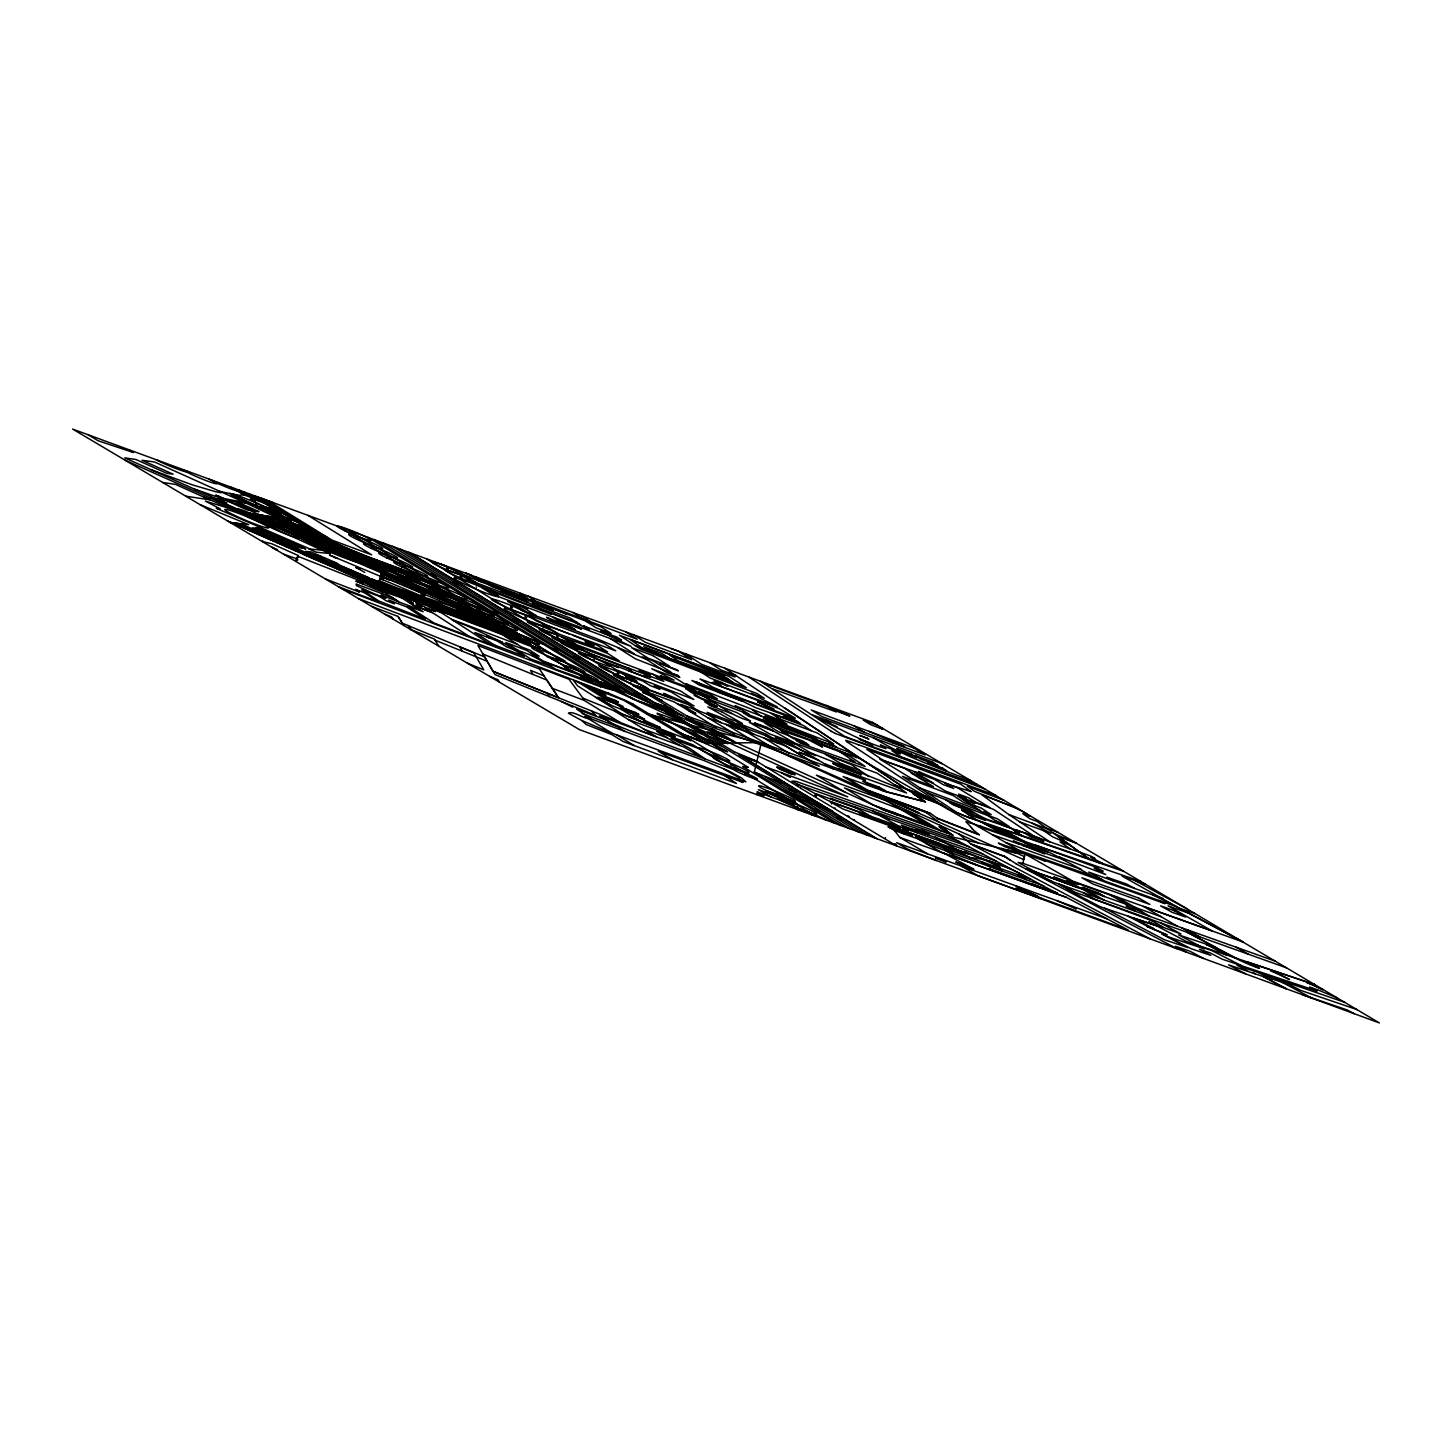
<?xml version="1.0" encoding="UTF-8"?>
<svg xmlns="http://www.w3.org/2000/svg" width="1452" height="1452" viewBox="0 0 1452 1452"><rect width="100%" height="100%" fill="white"/><g stroke="black" fill="none" stroke-linecap="round" stroke-linejoin="round"><path stroke-width="1.5" d="M756.946 794.698L757 793.228L763.97 795.805L757.018 791.848L793.482 805.17M431.897 562.069L431.897 562.015A16.934 1.361 22.7 0 1 441.118 564.519L442.08 564.882A16.934 1.361 22.7 0 1 458.959 572.269L459.631 572.614A16.934 1.361 22.7 0 1 463.134 574.956L463.134 575.065A16.934 1.361 22.7 0 1 460.756 574.792L460.175 574.629A16.934 1.361 22.7 0 1 450.991 571.398L449.993 570.999A16.934 1.361 22.7 0 1 438.359 565.917L436.78 565.137A16.934 1.361 22.7 0 1 431.952 562.196L431.952 562.196M498.018 626.211L495.531 624.669L495.713 622.799M1093.429 892.617L1078.473 887.281L1066.512 880.529L1078.019 884.631L1070.142 880.184L1023.134 863.377L1023.515 859.548M1023.515 859.511L1024.132 856.535M1024.495 856.662L1012.933 851.235L1025.058 853.939L1023.878 859.711L760.521 743.115M428.503 609.168L426.942 608.588L431.498 610.693L428.739 609.804L430.01 604.413M381.186 572.832L378.918 582.488L384.653 584.884A72.927 5.844 22.7 0 0 405.979 593.469M380.969 578.949L382.293 573.304M382.058 579.402L382.82 576.244M383.165 579.874L383.909 576.716M420.989 595.792L422.078 591.127M422.096 596.246L422.786 593.305M423.185 596.718L424.293 592.071M495.531 624.669L451.118 606.137L424.293 597.171L424.982 594.249L381.713 575.772M434.057 587.189L435.382 581.707L432.587 580.927L437.978 583.178L433.458 581.109L435.001 581.671M451.118 606.137L451.663 603.851M452.225 606.609L452.498 605.411M453.333 607.063L453.859 604.794M473.007 615.267L473.497 613.234M474.114 615.739L474.405 614.541M475.221 616.192L475.512 614.995M486.91 619.006L462.625 609.622L463.279 608.842M493.099 623.652L493.517 621.855M494.206 624.106L494.624 622.327M494.279 623.797L496.747 624.523L380.442 575.972L382.602 577.061M454.44 607.517L454.712 606.337L451.409 604.939M754.024 773.444L761.175 743.351L647.029 713.749M428.739 609.804L424.982 607.971L428.885 609.223M344.414 571.852L344.814 570.291A166.454 13.358 22.7 0 1 308.55 554.755L237.184 523.319L231.612 522.647M344.977 572.07L345.358 570.563M993.168 828.094L995.273 829.237M435.183 582.397L433.422 581.09M297.969 556.37L296.771 557.659L297.823 559.855L295.682 561.271L298.404 555.572L271.742 543.738L262.267 541.542L262.739 540.725M295.682 561.271L298.404 555.572M283.612 554.192L296.807 558.838M489.868 612.181C474.949 606.101 491.829 612.508 488.907 611.546M277.096 550.326L271.96 547.277L277.55 549.636M1011.99 835.009L1009.975 833.902M344.741 549.727L351.148 557.532L348.244 556.969M495.568 630.44L380.079 588.641L298.023 556.37M351.747 570.418L333.379 562.668L369.57 578.114L351.402 570.346M638.571 701.116L671.568 713.404L663.782 708.394L681.405 714.928M293.685 533.392L295.21 532.249L311.418 535.861L308.641 533.683L310.619 534.3M336.519 558.004L329.568 555.1L389.317 580.02M541.179 643.381L535.552 641.004M379.045 570.219L380.388 569.474L424.256 588.278L461.573 601.618M333.742 567.351L335.594 566.407M484.169 609.804L488.87 611.528M222.319 498.054L216.929 495.64M331.256 562.487L333.597 561.724L337.989 563.594L336.356 564.647L314.231 555.1M1070.142 880.184L1211.912 930.877L1168.08 905.83L1189.061 913.344L1242.004 941.459M796.912 804.19L797.039 804.154A16.934 1.361 22.7 0 0 792.211 800.923L791.449 800.542A16.934 1.361 22.7 0 0 787.057 798.491L785.096 797.62A16.934 1.361 22.7 0 0 767.745 791.14L767.273 791.031A16.934 1.361 22.7 0 0 767.219 792.229L767.672 792.502A16.934 1.361 22.7 0 0 778.871 797.91L779.887 798.346A16.934 1.361 22.7 0 0 786.93 801.177L787.873 801.54A16.934 1.361 22.7 0 0 795.696 804.063L796.095 804.136A16.934 1.361 22.7 0 0 796.894 804.19M886.246 798.745L918.844 812.757L917.827 812.757M887.154 798.763L918.39 812.612M323.905 563.14L326.446 562.523M671.568 713.404L734.476 751.991M326.682 549.292L328.17 549.038M330.33 550.852L331.8 550.598M366.684 566.498L368.173 566.244M370.333 568.077L371.803 567.805M406.705 583.722L412.858 586.082M410.335 585.283L411.824 585.029M446.708 600.928L448.178 600.674M450.338 602.489L451.826 602.235M486.71 618.135L488.199 617.88L338.733 526.64M722.424 734.785L724.094 735.765M313.705 558.766L317.371 558.603M782.374 769.378L789.652 772.5L786.73 771.048L787.982 771.702M278.548 524.136L287.351 524.136L268.947 516.476L285.227 523.827M279.437 524.626L286.244 524.335M280.327 525.098L287.315 524.807M320.638 557.895L324.522 557.786L333.615 561.724M726.163 743.097L705.4 743.46L720.482 750.212M726.69 743.097L758.924 742.553M606.047 688.448L607.735 688.411L601.4 684.564L621.765 692.078M244.807 502.592L218.907 497.528L194.55 489.142M658.409 713.676L657.012 713.386L660.66 714.402M709.629 732.516L727.833 743.733L711.48 737.798M303.649 554.374L308.387 554.664M285.826 546.533L290.563 546.823M294.738 550.453L299.475 550.744M268.003 538.674L272.758 538.982M276.915 542.612L281.67 542.903M250.18 530.833L254.971 531.142M259.091 534.753L263.865 535.062M241.268 526.913L246.078 527.221M1031.283 883.796L1057.51 893.234C1029.214 879.603 1002.043 859.874 969.936 857.569L955.906 849.347M412.441 598.896L360.241 578.658L227.256 520.778M321.927 550.217L330.457 553.611L316.227 552.196L308.768 548.892L321.927 550.217L234.661 510.015L205.331 501.085L220.105 508.835L216.275 508.309L309.966 549.001M247.003 514.317L249.671 514.589M250.524 515.877L253.192 516.15M285.772 531.523L288.44 531.795M289.311 533.084L291.961 533.356M301.689 547.731L303.504 547.912M230.124 522.484L248.691 524.662L200.013 504.624M258.492 528.71L260.38 528.927M261.142 531.722L266.696 532.376M270.054 535.643L275.59 536.296M278.947 539.563L284.483 540.217M287.841 543.484L293.395 544.137M320.112 555.898L314.558 555.245L305.646 551.324L311.2 551.978L324.522 557.786M318.46 543.03L329.15 544.318M319.331 543.465L330.294 544.809M320.202 543.919L331.437 545.28M223.554 501.666L215.967 500.087L488.598 618.425M747.798 767.146L742.698 766.456L835.009 823.32M743.097 766.62L748.197 767.309L720.192 750.121M240.578 506.095L250.815 510.287L246.604 509.67L225.169 500.069L236.894 501.757L259.073 511.685L254.39 511.013L240.487 504.334L234.788 503.517M787.91 771.774L786.821 771.429M209.941 497.873L245.969 503.082L321.128 538.438A72.164 5.79 22.7 0 0 380.134 563.322L428.159 581.236M218.726 501.775L227.02 502.973L218.199 499.071M162.642 482.463L175.474 484.387L209.887 499.833L185.765 496.185M244.553 512.32L277.005 517.747M257.421 514.716L270.816 516.894M258.583 515.206L271.651 517.329M259.745 515.696L272.504 517.747M293.431 526.223C286.334 522.865 278.748 524.39 271.451 522.012L273.811 524.589M240.197 490.522L245.57 494.533L238.418 495.35L219.778 491.393L221.067 492.754L215.658 491.72L192.281 484.841L151.861 470.031M613.416 689.119L610.294 687.976M674.926 712.66L671.804 711.498M692.604 737.834L689.482 736.672M296.389 532.757L312.507 536.332M297.569 533.247L313.614 536.823M298.749 533.755L314.721 537.313M253.755 504.588L256.242 505.151L254.3 499.216L244.118 491.956M446.526 593.995L448.85 594.975M486.311 617.572L498.998 623.743L480.612 616.029L488.562 618.407L487.654 617.971M510.124 631.438L512.411 632.382L370.768 578.676L389.172 586.39L379.099 581.308L381.077 581.925M512.411 632.491L520.56 636.974L502.156 629.26L511.54 632.183L510.124 631.529M601.128 682.367L604.268 683.547M660.46 718.649L663.6 719.811M717.778 739.903L720.918 741.064M870.982 816.333L827.767 800.415L791.939 781.103L795.859 781.321L948.973 836.098L1001.481 848.476M1001.971 848.676L1013.859 851.689M1003.55 849.42L1014.785 852.124M1004.494 849.856L1016.6 852.959M1006.309 850.709L1017.398 853.377M929.915 800.197L926.703 798.981M1023.134 863.377L1018.07 862.452L1036.075 872.198M941.64 804.517L913.054 793.645L925.178 801.758L886.373 791.757A18.186 1.452 22.7 0 1 881.418 790.124M919.86 794.262L923.109 795.496M329.078 542.866L327.48 542.449L328.007 543.847L345.63 551.887L412.677 579.675L445.219 591.654M970.481 822.975L965.889 821.705L971.715 827.84M279.873 516.894L284.302 517.384L268.311 505.641L248.492 493.571M792.774 774.206L794.371 774.442L789.924 771.865M811.196 814.499L812.811 815.171M446.744 568.149L448.287 568.894M460.338 576.317L461.881 577.061M510.596 607.136L512.175 607.807M556.624 636.466L558.167 637.21M566.607 643.254L567.514 643.49M575.573 648.5L577.152 649.171M577.079 649.244L575.609 648.627M617.173 673.202L618.715 673.964M640.368 688.593L641.947 689.264M651.621 696.107L653.164 696.851M814.808 795.242L816.423 795.823M776.239 793.191L777.056 793.482M847.623 815.697L849.166 816.441M894.759 844.066L896.301 844.81M461.845 577.043L460.338 576.408M482.972 609.314L486.674 610.457M779.742 767.781L777.473 767.309L778.998 768.489M792.992 774.388L790.814 773.571M849.874 741.663L845.663 740.302L847.369 742.008M600.402 686.669L608.116 688.575L594.449 680.062M356.557 567.696L364.706 572.433M780.141 767.908L776.711 767.037L779.706 768.852M791.667 773.862L795.115 774.751L792.483 773.117M538.42 646.049L526.223 639.007L527.62 639.461M970.19 822.83L980.808 826.333M333.561 557.132L337.717 558.494M300.745 536.351L302.742 537.204L283.321 529.254L306.39 539.654M779.633 767.654L780.559 768.054M1199.897 946.504L1211.422 950.37L1241.442 965.653M1168.951 937.048L1204.47 948.9L1197.483 945.234M1337.038 997.814L1318.325 990.064L1309.523 987.106L1317.127 991.117L1221.985 959.1L1210.46 953.02L1199.37 949.299L1210.859 955.362L1191.13 948.719L1161.854 933.926L1187.809 947.611L1164.286 939.68L1104.464 908.19M976.543 819.944L961.605 810.089L971.824 813.973L964.854 809.327L950.08 802.702L959.482 806.277L956.959 804.59C971.569 809.163 982.804 820.307 998.468 822.594M1236.106 958.193L1187.809 932.583L1216.576 947.829L1206.576 944.562C1224.653 951.514 1240.988 962.494 1259.519 968.393L1247.232 961.932L1314.786 984.601L1186.284 941.459L1156.427 925.741L1100.072 906.701L1067.383 889.568L1286.563 967.867M1156.427 925.741L1133.613 918.045L1153.886 928.717L1148.605 926.939L1128.295 916.248M1268.213 977.632L1291.191 985.4M1258.666 972.568L1271.516 979.392L1228.555 964.836L1245.507 973.838M1286.454 988.848L1263.549 976.688L1271.516 979.392M1356.84 1009.539L1300.447 990.3L1281.644 980.336M1302.88 994.874L1347.147 1009.939L1354.135 1013.659M1121.38 869.929L964.364 815.734L956.378 812.194L902.509 776.33L953.474 795.678L963.656 802.466L973.149 806.078M1145.083 883.978L1122.069 876.082L1179.224 908.135L1195.032 913.598M382.675 588.568L383.183 588.895M984.619 823.32L1000.482 829.001M986.816 824.5L1001.571 829.6M987.923 825.099L1003.786 830.798M1098.91 862.797L1123.921 871.436M990.119 826.297L1004.875 831.379M991.226 826.896L1007.089 832.577M993.422 828.094L1008.178 833.176M994.529 828.675L1010.392 834.374M996.725 829.872L1011.481 834.973M997.833 830.471L1013.696 836.152M1000.029 831.669L1014.785 836.751M1001.136 832.25L1016.999 837.949M1003.332 833.448L1018.088 838.548M1004.439 834.047L1020.302 839.728M980.572 826.206L1006.69 835.263L983.476 822.703M1021.228 840.236L1141.163 881.636M791.721 773.97L789.87 773.244M380.442 575.972L382.856 576.807M1010.828 828.148L983.095 818.565L978.993 815.988M1035.603 845.227L1095.026 866.844L1103.139 871.254L1094.082 868.078L1105.716 874.54L1059.47 857.079L1065.314 860.328L992.188 834.61L847.387 751.537L743.351 712.787L748.815 716.308L857.025 757.726M968.774 817.603L983.694 822.812M1099.128 862.924L998.413 827.894L1021.446 840.345M977.668 826.079L1040.921 848.24L1065.314 860.328M1047.636 852.288L1031.918 846.77L1023.515 842.142M1160.13 922.71L1181.039 933.999L1148.659 921.911L1155.012 925.269M1002.588 825.262L1034.459 836.443L993.604 809.399L958.102 796.277L1002.751 825.353M1187.246 929.77L1199.606 936.812M824.464 763.734L858.35 776.366L865.519 780.414L686.578 715.818M780.577 767.981L781.938 768.544M797.257 784.37L959.227 841.579L1030.829 879.404L894.505 830.526L887.971 826.787L898.207 830.435L890.112 825.843L905.104 834.319M969.228 846.843L830.344 798.328L832.994 799.816M801.94 750.575L815.715 755.603L791.957 742.135L824.554 753.697L843.594 765.204M1005.728 842.541L1081.413 869.476L1062.065 859.185M1163.288 898.643L1088.728 872.089L1105.19 881.219L1176.574 906.72L1243.039 942.003L1143.486 906.411L1177.427 926.267M1101.56 879.204L998.359 843.086L1004.711 846.679L1045.386 861.181L1039.069 857.606M1073.01 881.8L1118.385 897.953L1135.373 907.536L1026.546 868.822L1047.491 879.912L1275.292 961.188M1104.337 896.483L1097.204 892.454L1082.593 887.281L1093.41 892.599M982.768 853.994L910.331 828.711L918.354 833.267M1042.609 859.602L1164.94 903.67L1158.95 900.422M816.006 793.736L857.479 808.564L868.804 815.098M1097.458 897.735L1082.92 889.477L1031.755 870.674L1052.264 881.618M1150.256 916.575L1133.286 906.774L1161.001 916.648M910.731 830.544L901.202 825.117L928.318 834.809M996.272 861.145L829.927 801.667L842.922 808.982L939.988 843.648M1011.463 869.185L908.988 832.577L902.364 828.82L908.535 831.016L902.364 827.567M968.629 853.885L957.431 849.892L935.269 837.06M1162.725 926.83L1151.835 920.677L1090.47 897.826M219.887 500.032L222.465 500.958M962.857 853.377L915.559 836.406L923.018 840.744M918.317 839.074L926.975 844.048L1043.625 885.902M894.505 830.526L899.732 837.35L1066.204 897.282L1128.204 930.042L1040.394 897.88M849.638 741.555L858.477 744.785M781.085 768.144L782.955 768.925M790.741 773.626L789.362 773.063M1057.51 893.234L988.993 868.568L993.277 871.018M1066.204 897.282L941.386 852.342L926.975 844.048M1106.769 918.717L896.664 842.686L908.789 849.729L936.431 860.51M709.828 662.711L720.972 669.989L736.11 675.616M785.659 741.083L775.241 737.289L792.411 745.021M814.064 757.672L799.036 752.209L818.964 760.521M846.371 777.709L867.879 790.396L930.532 813.41M300.019 536.242L303.196 537.385M760.467 681.278L844.701 736.382L981.334 786.893M355.631 567.569L360.15 569.22M1020.03 822.032L1051.048 833.357L1032.354 823.248M840.962 763.607L860.147 770.613M812.031 753.425L900.313 788.563L906.52 793.01L839.329 768.997M588.532 682.331L600.638 686.796M703.167 725.746L715.001 730.12L733.786 741.264L710.681 732.752M864.648 789.216L929.462 813.029M978.702 834.337L937.193 818.111M632.582 703.893L651.639 715.509L672.875 723.259L704.892 742.262M651.295 715.382L701.625 733.877M715.909 742.625L697.777 735.946L673.329 723.55M944.145 828.475L939.045 826.569L946.613 832.395L951.532 834.156M676.396 731.735L680.571 733.26M708.05 743.406L683.656 734.494L651.639 715.509M876.681 806.604L934.253 827.93L905.358 810.797M883.052 809.508L896.501 814.427M765.531 766.856L847.714 796.876L587.552 678.284M881.201 809.109L953.165 835.408L951.296 834.101M1010.084 860.237L1004.73 856.408L970.517 843.866L1005.238 856.916M788.872 789.289L797.021 792.266M804.952 795.17L832.504 811.123L795.623 797.656L783.572 790.505L820.453 803.972M672.421 759.741L658.337 751.21L743.097 782.465L736.563 778.472L745.874 781.866L741.428 777.891L728.831 770.976L703.93 760.539L584.993 716.653L588.151 718.595C582.361 717.742 572.251 710.482 568.385 713.241L581.98 720.609L611.837 733.115L740.411 779.887L738.596 777.401L723.622 769.015M927.483 853.83L899.732 837.35M663.237 670.261L678.792 675.979L635.196 658.718L617.663 647.574M689.174 711.008L695.871 713.476L680.843 704.347L773.154 738.378L765.876 734.022L737.017 722.751L747.108 728.813M874.794 793.718L926.757 812.775M595.556 697.196L610.911 705.255L639.733 716.435L644.597 719.339L633.471 715.255L660.315 727.561L643.309 721.354L647.156 723.731M985.001 789.053L835.19 733.405M858.313 744.676L995.763 795.442M1046.366 828.13L1058.327 832.54M647.175 691.951L674.273 701.951L715.909 727.27M677.521 703.93L684.219 706.398M744.93 730.973L785.732 746.038L819.382 766.293L694.728 720.755L636.938 685.761L688.121 704.547L698.503 710.863M707.868 717.832L739.594 729.34L725.782 720.936M591.073 718.903L576.644 709.12L606.355 720.065L625.195 731.481M832.631 709.629L849.892 716.054L828.802 707.269L836.37 711.952L772.518 688.847M882.272 728.142L879.077 726.962L882.598 729.122L870.837 724.766L863.16 720.029L877.661 725.401M430.79 573.867L436.272 576.48L433.277 575.373M455.728 583.159L452.842 582.089L458.07 584.593M516.186 620.204L513.282 619.133L518.527 621.637M492.446 611.365L497.891 613.96L494.878 612.835M919.134 777.909L933.346 783.154L925.505 778.381L911.312 773.136L933.454 786.657L911.42 778.508L879.731 759.124L904.36 768.235L913.871 774.061M1024.295 812.358L1012.716 806.586L981.806 794.77L1008.704 814.499L1047.237 828.747M576.625 657.266L573.74 656.195L578.985 658.7M552.903 648.409L558.348 651.022L555.336 649.897M801.123 750.103L772.754 738.124L809.762 760.612M420.372 609.949L399.209 602.108L374.652 586.082L395.906 594.086M746.473 731.881L725.8 724.239L751.247 739.83M613.47 685.507L618.915 688.121L615.884 686.996M637.119 694.328L634.234 693.257L639.479 695.78M592.126 678.81L611.818 686.088M654.616 702.695L671.677 709.03M866.663 834.936L646.467 700.064L623.144 691.442L374.562 539.781M655.85 703.53L673.565 710.101L665.506 705.218M603.342 685.653L623.053 692.949M665.742 709.52L682.694 715.8M661.495 709.284L669.989 712.424M662.911 710.155L639.461 701.461M664.653 711.208L673.111 714.348L408.72 552.304M666.214 712.188L674.69 715.31M667.793 713.15L676.251 716.29M669.372 714.112L677.812 717.252M670.951 715.092L679.373 718.214M672.53 716.054L682.513 720.138L674.109 717.016M675.688 717.996L684.073 721.1M677.249 718.958L685.634 722.061M678.828 719.92L688.756 723.985L680.407 720.9M681.986 721.862L690.317 724.947M683.838 722.987L692.568 726.254M685.417 723.967L693.711 727.035M650.06 714.547L671.26 722.388M710.337 736.854L725.909 742.625M711.625 737.888L693.185 726.599M718.794 744.35L715.909 743.279L721.154 745.783M757.218 761.501L738.433 754.423L874.648 837.858M680.244 733.151L705.672 743.533M757.381 761.592L740.629 755.512L784.461 782.301M682.15 734.24L702.949 741.936M742.553 756.601L758.452 762.481M720.827 749.341L727.506 751.827L712.406 743.333L720.827 749.341L701.098 737.18M699.174 748.688L698.721 748.306A16.934 1.361 22.7 0 1 709.665 751.21L710.663 751.61A16.934 1.361 22.7 0 1 728.178 759.668A16.934 1.361 22.7 0 1 724.003 759.723L722.334 759.142A16.934 1.361 22.7 0 1 702.024 750.375L701.407 750.049A16.934 1.361 22.7 0 1 699.174 748.688L670.987 738.251L689.518 748.27L705.654 759.196L732.933 769.288L692.84 744.767L656.721 731.391L679.79 745.511M644.198 729.321L667.303 737.87M779.27 781.412L776.366 780.341L781.612 782.846L779.052 781.321M759.668 774.678L754.223 772.065L778.78 781.793M839.855 818.511L836.969 817.44L842.214 819.944M763.189 682.894L830.145 707.759L826.424 705.454M812.684 714.947L942.275 763.716M376.721 560.055L419.519 575.954M419.918 576.208L377.103 560.29A52.218 4.193 22.7 0 1 330.13 540.67L229.815 493.408M431.208 583.087L385.76 566.117A79.551 6.371 22.7 0 1 317.679 537.567L274.065 517.112M661.332 714.602L683.965 723.078M582.216 713.531L616.81 726.399M465.602 572.977L471.12 575.046M443.423 565.028L444.548 565.463M535.643 605.883L525.715 601.382M837.114 726.78L818.928 718.522C840.853 729.394 862.125 741.555 885.938 748.597L880.42 744.985L895.63 750.684L900.44 753.824L891.873 750.63L901.238 756.891L977.142 784.479M220.758 497.02L215.658 495.114L349.152 554.918L491.085 612.599L488.779 611.473M646.176 659.281L595.774 638.335L522.629 610.893L507.674 601.4L527.693 608.914L522.684 605.738M742.952 701.389L698.793 684.818L691.932 680.462L791.776 717.923L800.506 723.477L755.512 707.614L742.952 701.389L718.123 692.078L712.061 688.012M739.83 708.812L735.075 705.781L771.193 719.974L764.914 715.999L786.984 724.276L781.267 720.628L686.034 683.801L691.932 687.558L710.21 694.383L717.324 698.884L698.303 691.769L704.02 695.399M768.834 718.468L833.648 743.932L817.494 733.097L776.947 717.887L781.267 720.628M656.195 676.396L696.906 691.642L673.71 676.995L651.676 668.755L674.109 680.153L660.406 675.761L664.726 678.411M720.246 706.398L737.017 712.678L750.539 721.045C726.399 715.328 709.647 694.673 685.671 688.611L699.084 697.25M812.158 740.139L850.4 755.203M708.993 704.565L716.272 707.287L712.006 704.583M731.844 713.712L711.208 705.981L704.746 701.861L717.361 706.598L694.183 695.399L715.636 703.476M628.389 719.557L675.162 736.763L673.891 735.057L582.887 698.14L568.984 679.246L538.619 667.63L558.548 697.777L656.486 736.908L614.486 710.954M670.951 648.463L678.592 651.331L691.697 659.734L645.45 642.347L633.635 634.778M468.923 580.02L528.056 602.253L520.034 597.171L478.017 580.546M577.315 622.618L539.509 608.406L532.811 604.05L570.291 618.116L580.709 624.796L474.877 583.795L457.779 572.977L483.425 582.561L466.31 573.431M727.706 678.737L678.411 660.987L669.844 655.215L723.822 676.142M724.475 683.983L753.751 695.018L777.165 706.743L699.973 678.973L712.732 687.159L728.995 693.911L795.315 718.195L779.198 708.667L718.867 685.562M263.538 516.059L261.941 515.151L264.7 516.186M798.146 721.971L783.481 716.471L785.859 717.978M448.105 594.812L348.988 554.41L261.941 515.151M692.495 688.865L576.825 646.213L584.521 651.149L595.138 655.524L663.818 681.369L651.912 673.601M689.319 690.971L705.436 697.033M814.862 741.881L832.613 748.542M920.169 788.073L980.263 810.706M926.975 792.611L987.433 815.389M441.081 612.544L430.972 608.751L435.418 611.601L430.246 609.658L415.726 602.562L421.915 606.555L416.161 604.395L424.038 609.477L432.369 612.617L469.214 636.412M432.369 612.617L415.853 606.392L407.758 601.164L413.384 603.288L405.09 597.934L392.966 592.18L423.149 611.764L407.522 605.865L433.948 622.999L498.145 647.41L474.858 632.491L505.278 643.962L524.426 656.322L494.533 645.069M453.605 620.639C470.521 626.502 486.093 635.032 502.356 642.22L486.674 636.321L489.015 637.827M538.438 658.028L516.404 649.752L530.67 659.008L551.107 666.25L532.104 655.651M514.444 649.879L506.585 646.92L497.419 641.004M782.138 768.544L783.481 769.124M789.67 773.244L788.327 772.664M528.219 602.362L500.886 591.508L502.955 592.815M635.377 645.741L746.346 687.758L729.213 676.487L619.441 635.232L640.132 648.881L757.109 693.602L764.297 698.267L751.101 693.294L753.751 695.018M526.223 639.007L527.947 639.66M974.183 812.848L953.637 805.061L945.27 799.507M502.428 634.651L437.143 610.003L490.594 644.543M504.897 636.23L536.714 648.735L548.112 657.284L555.699 660.17L571.144 671.586L542.939 660.95L526.713 650.405L505.84 642.528L518.183 650.405M383.637 592.634L355.849 581.127L363.218 583.976L357.936 580.528M530.76 653.037L539.182 656.213L529.835 650.151L521.45 646.975L499.415 632.673L530.053 644.307L543.139 653.001M358.499 598.605L607.989 693.003M941.277 828.166L945.415 829.727M942.711 829.273L946.849 830.834M552.377 688.357L584.067 700.318L619.75 722.225M852.124 761.483L849.783 759.922L854.992 761.901L839.782 751.773L816.078 742.771L822.485 747.036L808.455 739.867L781.249 730.556L793.028 738.415L806.513 743.515M789.489 736.037L802.974 741.155L808.927 745.13L796.041 740.23L800.687 743.333L865.156 766.42L850.092 756.401L839.782 751.773M508.091 630.023L397.939 588.205A56.973 4.574 22.7 0 1 381.731 581.689L379.353 580.655M412.259 595.12L514.444 633.907M414.619 596.699L517.656 635.867M522.466 638.807L409.5 595.901A84.906 6.806 22.7 0 1 384.308 585.791L345.05 569.347A154.493 12.396 22.7 0 1 311.4 554.918L240.506 523.7M422.478 601.963L527.294 641.748M536.278 645.16L538.02 645.813M905.612 788.599L933.454 799.181M894.668 784.824L935.106 800.179L847.006 741.881M961.605 810.089L981.897 817.785L985.291 820.307L968.157 814.409M942.602 805.261L915.686 795.024L907.99 789.87M451.59 619.332L517.293 644.289M338.334 586.644L378.682 601.981L364.724 592.87L355.504 589.349L359.461 592.071L325.266 578.894M342.091 588.859L588.695 682.422M539.527 668.991L477.962 645.541L494.932 674.527L595.937 715.509L591.527 710.954M970.589 780.504C937.339 767.545 903.307 756.165 872.942 737.398M412.441 595.247L403.638 591.835A64.959 5.209 22.7 0 1 384.889 584.285M414.691 597.008L409.319 593.977L427.723 601.673L405.798 593.342A72.328 5.808 22.7 0 1 384.671 584.847M422.677 602.09L413.04 598.369A96.867 7.768 22.7 0 1 383.963 586.681L344.814 570.291M415.363 599.93L424.855 603.542M371.567 606.355L398.048 616.447L403.819 625.485M594.285 659.644L593.922 659.317M729.684 743.043L728.904 742.752A18.459 1.488 22.7 0 1 721.172 739.576L720.083 739.104A18.459 1.488 22.7 0 1 708.957 733.677L708.467 733.387A18.459 1.488 22.7 0 1 724.657 737.834L726.871 738.778A18.459 1.488 22.7 0 1 735.728 742.88L735.855 742.934M789.108 773.027L787.801 772.446M713.876 754.278L714.947 754.768L714.039 754.532M835.209 808.183L834.9 807.875M885.593 837.931L885.303 837.641M1004.33 800.506L967.322 786.222L974.437 791.34L1018.796 809.091M968.956 817.694L949.245 809.617M995.6 820.707L1009.485 826.732L997.615 818.946L990.064 816.115L983.784 811.813L991.226 814.681L981.298 808.111L969.5 803.7L962.476 799.126L974.764 803.718L970.245 800.76M630.876 681.914L631.057 681.986M783.263 768.961L784.57 769.542M797.62 785.423L797.983 785.75M831.56 803.9L831.361 803.827M854.103 819.89L854.466 820.053M781.285 797.366L781.648 797.692M937.792 818.692L979.501 835.009L972.314 829.074M476.129 587.044L476.492 587.207M543.012 628.317L542.703 628.19M439.067 597.189L431.335 594.794L449.739 602.489L413.275 586.082M438.921 597.244C465.185 606.646 419.065 586.245 430.7 593.578M783.862 769.197L785.115 769.76M787.964 772.591L784.37 771.103M567.387 643.617L566.679 643.29M384.544 614.051L391.441 616.828L393.093 619.115M487.182 661.295L435.055 640.169M731.263 765.222L731.082 765.15M493.081 671.332L558.548 697.777L546.932 680.153L482.917 654.017L493.081 671.332L558.548 697.777M544.083 675.87L530.543 670.352L532.938 674.436M402.367 623.198L408.139 625.54L411.37 629.95M395.815 578.531L386.885 575.718L405.29 583.359L386.722 574.048L405.126 581.744L396.196 578.876M403.202 595.374A152.333 12.215 22.7 0 1 367.084 581.217L341.547 570.709A186.999 14.992 22.7 0 1 303.686 554.446L231.467 522.647M637.664 700.79L634.234 699.319M785.042 769.669L786.24 770.159M408.284 625.721L484.605 656.903M467.363 663.165L483.788 669.862L473.878 652.819L459.975 647.084L462.353 651.24M489.651 676.378L498.036 679.79L499.415 682.168M607.916 692.931L624.396 699.955M447.633 594.612L446.563 594.122M786.24 771.193L782.374 769.487M1286.381 988.812L1263.549 976.688M744.949 773.862L745.802 774.261L744.894 774.007M797.384 806.114L797.311 806.277M256.242 514.226L321.945 544.809L380.388 569.474L364.053 559.238L365.232 558.512L363.69 557.622M479.577 617.663L542.413 643.871M379.063 581.853L384.871 584.339A65.558 5.263 22.7 0 0 403.819 591.962M379.861 578.477L424.293 597.171M487.327 618.062L486.42 617.644M495.658 623.888L496.784 624.433M495.477 624.051L494.46 623.561M341.565 570.654L303.813 554.464M786.222 770.232L787.438 770.685M203.752 497.074L269.255 525.37M301.108 536.75L484.296 615.503M299.584 536.732L488.199 617.88M298.604 537.294L493.154 620.912M496.584 623.126L382.148 573.885L497.546 623.58M930.478 813.429L938.155 818.837M787.329 770.685L788.617 771.193M784.497 771.085L783.191 770.595M913.018 814.1L844.411 787.91L873.469 805.152L926.049 824.373L886.01 800.615L816.314 775.15L845.409 792.411M665.343 706.942L662.203 705.781L670.098 710.736M257.803 528.455L302.07 547.948M787.873 770.921L789.743 771.702M247.13 512.737L301.236 536.75M212.954 498.308L299.693 536.732M125.362 460.357L298.876 537.331M245.969 503.082L154.529 461.99L142.006 460.266L173.097 474.187L166.599 473.243L135.907 459.504L124.763 457.888L215.985 498.744M476.093 613.107L482.59 616.664L464.186 608.951L487.618 617.282L469.214 609.568L475.712 613.125M886.228 810.942L627.663 693.112M788.926 771.393L790.287 771.938M782.882 770.377L781.539 769.832M790.433 777.383L790.269 777.31A18.459 1.488 22.7 0 1 781.394 772.718L781.158 772.555M634.379 699.356L632.909 698.702M760.086 742.97L978.811 843.086M782.374 770.159L779.579 768.888M1010.193 850.6L1014.531 852.633M1008.559 850.219L1012.897 852.251M1001.336 848.367L1006.454 850.818M379.19 581.345L381.785 582.561M230.196 493.48L336.32 543.429A51.219 4.102 22.7 0 0 376.667 560.036M624.233 699.918L632.872 703.984M790.414 772.083L792.229 772.881M781.394 769.705L778.762 768.471M512.157 607.789L510.56 607.226M641.911 689.246L640.332 688.684M632.727 698.575L631.747 698.14M618.752 673.873L617.209 673.329M894.795 844.175L896.338 844.719M632.346 698.394L630.295 697.341M693.566 726.78L695.617 727.833M534.263 640.477L536.369 641.53M382.148 564.828L403.819 579.094L419.791 587.751M816.387 795.805L814.917 795.315M831.234 731.372L835.408 733.478M269.981 516.458L328.007 543.847L317.589 542.576L318.151 544.028M449.231 600.42L403.874 572.923M792.12 772.918L793.046 773.317M431.062 593.832L433.513 595.483L415.109 587.77L425.89 590.728L421.062 587.933L408.066 583.595M1226.069 954.817L1205.124 943.782L1178.607 934.888L1199.606 945.942M1025.675 868.949L1177.027 948.719M1344.879 1002.388L1237.05 965.253L1247.885 971.007M1016.255 863.958L1025.965 869.04M972.332 844.901L1149.948 938.809M631.674 698.049L630.531 697.486M1282.189 982.351L1310.993 997.633M1253.312 972.84L1255.327 973.911M1102.976 863.631L1090.797 857.152L1094.971 858.513L1091.069 856.208L1079.526 852.034L1057.927 836.461L1076.077 843.067L1053.426 833.212M1203.635 958.483L1189.95 951.205L1175.412 946.268L1186.701 952.276M948.973 836.098L959.227 841.579M1001.59 829.019L1024.168 841.252M980.699 821.778L1003.513 834.12M474.677 611.292L425.49 580.963M1134.629 880.366L1186.611 908.607M1134.811 888.497L1126.788 884.123L1106.769 877.189L1113.067 880.747M1037.781 846.534L1040.921 848.24M1176.574 906.72L1152.942 894.958M880.638 816.097L899.659 826.587M1022.916 845.427L1044.551 853.903L1039.523 850.182L1013.296 840.962L1018.578 843.902M979.41 866.027L954.309 855.718L945.905 850.836M925.414 823.992L924.144 823.23M943.383 848.059L952.73 853.286M877.643 812.775L889.459 819.364M873.033 811.142L884.123 817.331M791.957 742.135L796.041 744.422L784.171 740.211L833.702 769.124M1110.399 895.104L1127.369 904.687M1097.204 892.454L1104.373 896.519M1086.677 890.203L1104.409 900.204M922.202 830.235L929.462 834.337L915.377 829.346L918.88 831.433M1079.017 868.623L1091.178 875.502M1070.56 890.693L1058.327 883.778L1074.244 892.018L1062.81 885.375M854.484 806.858L857.479 808.564M1181.765 927.828L1194.161 934.87M1135.573 911.33L1126.099 905.957L1141.708 911.638L1133.359 906.81M1082.883 892.544L1095.08 899.46M1046.62 875.973L1077.438 887.517L1074.68 885.938M989.756 861.435L1000.21 867.37L981.733 858.568M968.466 853.83L964.364 851.507L984.765 859.657M892.581 824.064L900.24 828.42L859.366 813.81L864.339 816.641M877.226 818.565L884.885 822.921M1147.461 918.172L1151.835 920.677M1025.058 853.939L1070.814 879.985M1236.033 947.176L1248.339 954.218M1017.489 874.63L1026.382 879.712M981.298 861.653L990.119 866.699L987.324 865.102L1002.334 871.091L993.676 866.082M944.163 853.34L973.947 869.276L966.996 866.771L973.239 870.401M1037.418 897.227L1033.479 894.958L1038.416 896.737L1015.874 885.829M1023.533 892.218L1016.11 887.934L1034.967 894.722L1042.318 899.006L977.995 875.756L961.442 866.136M418.72 581.78L439.956 594.049M416.905 581.145L439.466 593.995M1070.578 905.631L1076.259 908.916L1057.056 900.73M255.37 496.094L315.247 533.556M770.994 796.966L758.361 789.598L782.156 798.219L805.315 812.43M992.188 834.61L1019.594 850.654M864.811 789.307L843.086 776.511L881.6 790.233A18.586 1.488 22.7 0 0 886.682 791.903L925.577 801.921L913.254 793.718M1016.563 864.067L1004.403 856.281M912.763 814.028L941.949 831.27M892.762 812.194L897.735 815.153M730.392 723.749L737.434 726.417L771.085 746.872M711.734 728.922L730.338 739.957M688.956 729.249L724.167 750.575M334.686 542.685L262.05 498.526M221.993 497.746L223.354 498.544M633.217 714.039L614.595 703.331L597.843 697.16L610.911 705.255M88.046 434.729L98.119 440.755L133.457 452.552L128.811 449.684M800.887 788.382L896.701 845.953M693.203 708.921L734.639 733.932M258.492 497.237L323.106 537.258M971.424 844.338L958.737 833.902M382.747 542.794L477.436 600.166M368.009 537.385L613.724 687.195L593.396 679.663L348.553 530.252M699.737 756.528L684.328 747.181L599.422 715.854L611.619 723.259L628.843 730.374L705.654 759.196M765.313 735.492L777.873 743.134M741.645 726.799L754.078 734.349M739.721 726.091L732.588 721.753L707.178 712.369L714.311 716.707M706.507 713.821L721.172 722.733M621.42 691.951L630.622 697.468M582.869 684.001L590.746 688.793L602.671 693.221L605.974 695.272L594.086 690.843L600.384 694.746L615.412 700.354L618.37 702.187L603.379 696.597L623.162 706.525L608.715 701.135L578.422 682.313M923.635 777.673L914.016 771.774L934.634 779.415L943.074 784.552L953.692 788.49L944.816 783.064L957.503 787.764L989.865 807.53L976.125 802.43L968.538 797.801L958.629 794.135L966.161 798.763L945.524 791.122L931.222 782.374M764.242 738.106L789.089 753.279M756.891 761.374L801.214 788.509M784.134 782.174L877.099 838.766M612.69 686.796L620.694 691.697M611.02 686.197L619.042 691.079M609.368 685.58L617.372 690.462M607.716 684.963L615.721 689.845M606.047 684.346L614.069 689.228M604.395 683.729L612.399 688.629M602.743 683.13L610.747 688.012M601.074 682.513L609.096 687.395M599.422 681.895L607.426 686.778M597.752 681.278L605.774 686.179M596.1 680.679L604.105 685.562M524.009 637.265L593.723 679.79M492.99 620.912L530.506 643.708L403.003 595.247A151.734 12.161 22.7 0 1 367.011 581.145M426.67 558.893L665.833 705.345M756.746 761.211L734.748 751.991M409.555 552.613L656.177 703.657M400.48 549.292L646.467 700.064M392.294 546.297L638.172 696.996M773.281 779.76L858.495 831.942M477.527 600.221L631.42 694.492M680.244 733.151L815.897 816.314M616.991 735.021L634.215 745.584M584.993 716.653L611.837 733.115M894.087 743.424L891.437 741.79L904.759 746.745L868.931 731.354M681.061 714.801L686.379 717.996A18.15 1.452 22.7 0 0 702.187 725.347L703.294 725.8A18.549 1.488 22.7 0 1 686.052 717.869M672.258 709.629L680.099 714.438M670.588 709.012L678.429 713.821M668.918 708.376L676.759 713.204M667.267 707.759L675.089 712.587M665.597 707.142L673.419 711.97M663.927 706.525L671.75 711.353M660.587 705.291L668.428 710.119M658.918 704.674L666.758 709.502M657.266 704.057L665.089 708.885M764.986 776.657L849.347 828.584M756.637 773.553L841.144 825.571M272.413 502.338L260.997 498.145M673.147 723.477L657.829 714.021M268.529 501.013L331.909 540.09L371.676 554.846L307.987 515.369M853.976 725.818L864.72 732.48M439.829 589.657L455.511 599.386M437.796 588.895L454.53 599.023M769.887 684.727L772.446 686.324M825.444 719.702L830.562 722.896M620.367 708.739L640.949 721.698M367.011 560.327L383.927 570.926M365.033 559.601L382.729 570.436M470.357 577.678L440.373 563.92M780.141 719.085L771.357 713.549L803.573 725.601L811.069 730.683M456.654 571.435L461.01 574.175M828.711 742.099L836.969 747.326L769.941 722.188L763.425 718.068L816.714 738.306L813.973 736.563M670.969 672.149L653.273 660.932L642.401 656.867L666.704 672.494L679.881 677.449L675.888 674.89M610.13 638.517L634.179 653.781M575.718 625.612L581.435 629.242L558.385 620.603L552.668 616.973M628.226 670.552L680.371 690.916L693.838 699.465L616.211 669.808L604.885 662.475L618.552 667.63L615.848 665.887M522.593 607.009L536.097 615.557L527.221 612.218L513.99 603.778M752.317 709.774L760.921 716.126M573.177 635.413L596.79 644.997L607.589 651.912L558.603 633.925L542.231 623.797L615.757 650.841L603.742 643.163L530.742 615.721L534.681 618.243L528.764 616.029L536.968 621.274L569.42 633.998M669.499 658.355L661.749 653.4L643.635 646.594L659.299 654.525M625.63 631.838L637.21 639.261L591.091 621.928L581.072 615.503M572.887 612.508L582.778 618.842M605.629 634.161L600.692 631.003L616.646 636.992L621.42 640.096L583.523 625.866L589.294 629.605L576.244 623.108M527.457 595.846L535.207 600.819M519.58 592.96L526.84 597.625L481.792 580.673L476.038 576.988M628.516 668.083L631.566 670.044L588.84 653.146L597.807 659.081L646.739 677.521L643.726 675.597L650.587 677.285L647.229 675.126M762.899 720.138L768.362 723.659M714.765 684.019L712.242 682.386L720.918 685.489L713.876 680.915L727.924 686.215L722.461 682.676L710.155 678.03L700.3 671.623M607.19 634.742L631.13 646.376L492.482 594.413L481.846 587.661L551.125 614.232L549.11 612.925M729.067 673.056L735.039 676.941L701.407 664.236L685.362 653.745M585.791 621.093L596.137 627.845L611.092 633.453L600.892 626.81L529.308 599.73L534.536 603.161L553.466 610.312L548.275 606.918M532.811 604.05L542.812 610.566M535.534 602.09L531.359 599.349L586.517 620.276L590.474 622.872M944.726 806.659L949.554 809.726M554.355 609.205L567.206 614.595L565.282 613.343M748.76 676.995L831.542 731.481M698.702 669.717L703.331 672.766M941.295 804.39L945.071 806.786M724.73 668.174L906.974 789.489M724.947 775.858L736.454 783.481L623.09 741.464L611.982 734.658L586.136 724.494L581.98 720.609M900.313 788.563L877.117 773.154L825.498 754.26L851.38 764.659L868.895 776.566M475.385 617.608L480.521 621.02M471.936 616.301L477.091 619.714M440.646 604.431L445.8 607.843M437.197 603.125L442.352 606.537M1008.704 814.499L1049.796 841.833M933.872 799.707L940.297 804.009M932.148 799.054L938.573 803.355M930.423 798.4L936.849 802.684M928.699 797.747L935.106 802.03M926.975 797.094L933.382 801.377M925.251 796.44L931.658 800.724M923.508 795.769L929.933 800.07M921.784 795.115L928.209 799.417M920.06 794.462L926.485 798.763M918.336 793.808L924.761 798.092M916.611 793.155L923.036 797.438M914.887 792.502L921.312 796.785M913.163 791.848L919.588 796.132M911.439 791.177L917.864 795.478M909.714 790.523L916.121 794.825M784.352 707.65L906.629 789.362M405.87 591.218L410.825 594.576M402.404 589.911L407.359 593.251M1070.705 849.202L1059.96 841.87L1069.507 844.81L1067.184 843.122L1052.827 836.933L1043.806 830.726M969.373 781.521L972.531 783.663M392.784 570.963L407.286 580.528M391.368 570.309L404.963 579.566M1010.846 828.166L1021.373 835.463L1014.131 830.471L1019.395 832.286L1016.4 830.09L1080.234 852.542L1088.927 858.822L1037.018 821.378L1029.867 818.71L1022.807 813.664L1030.176 816.441L1025.475 813.047M939.789 825.262L950.86 833.902M942.475 827.876L950.534 833.793M941.477 827.495L949.535 833.412M940.479 827.132L948.519 833.049M939.462 826.769L947.521 832.686M926.521 812.721L938.827 822.05M408.248 625.721L411.152 629.678L434.384 639.116L438.885 646.267M971.334 827.694L972.677 829.219M351.202 554.192L354.597 559.074M350.095 553.72L353.453 558.548M348.988 553.266L352.291 558.04M547.095 693.148L549.419 696.615M398.048 616.447L402.349 623.198M582.887 698.14L584.067 700.318M571.925 705.763L572.56 707.07L561.18 701.389M385.978 566.262A80.15 6.425 22.7 0 1 317.407 537.494M798.11 809.799A16.934 1.361 22.7 0 1 798.328 808.492L799.435 808.8A16.934 1.361 22.7 0 1 808.673 812.067L812.739 813.719A16.934 1.361 22.7 0 1 825.879 819.981M413.221 598.478A97.466 7.823 22.7 0 1 383.945 586.717M380.333 563.449A72.763 5.844 22.7 0 1 320.838 538.365M186.165 470.702A18.459 1.488 22.7 0 1 177.997 469.305A18.459 1.488 22.7 0 1 156.072 459.685M210.576 479.668A18.459 1.488 22.7 0 1 208.072 481.32A18.459 1.488 22.7 0 1 183.224 469.631M260.616 498A18.459 1.488 22.7 0 1 252.775 496.82A18.459 1.488 22.7 0 1 230.378 486.928M239.126 490.123A18.459 1.488 22.7 0 1 231.667 489.161A18.459 1.488 22.7 0 1 208.834 479.015M256.296 527.639L274.7 535.352L256.351 527.602M272.631 534.844L291.035 542.54L272.758 534.772M287.278 541.306L305.682 549.019L287.333 541.269M365.178 564.828L383.582 572.542L365.178 564.828M390.298 586.608L408.702 594.304L390.298 586.608M400.244 581.435L418.648 589.131L400.28 581.399M427.65 600.874L446.054 608.588L427.65 600.874M446.581 608.098L464.985 615.811L446.581 608.098M447.942 601.963L462.952 608.896L466.328 609.658L448.686 600.729L467.09 608.442L447.942 601.963M456.999 609.041L475.403 616.737L457.035 608.987M465.566 615.321L483.97 623.035L465.62 615.285M483.425 621.982L501.829 629.696L483.425 621.982M575.718 644.398L575.7 644.507A19.838 1.597 22.7 0 1 571.507 643.799L570.727 643.545A19.838 1.597 22.7 0 1 556.715 638.281L554.337 637.265A19.838 1.597 22.7 0 1 541.868 629.478L544.083 630.132A19.838 1.597 22.7 0 1 554.501 633.925L555.68 634.415A19.838 1.597 22.7 0 1 561.634 636.92L562.795 637.428A19.838 1.597 22.7 0 1 575.718 644.398M633.018 685.562L649.28 692.368L633.054 685.525M642.637 692.386L662.148 700.554L642.782 692.332M531.305 615.866L531.214 615.938A21.617 1.724 22.7 0 1 504.261 606.319L503.064 605.774A21.617 1.724 22.7 0 1 491.956 599.023L492.736 599.113A21.617 1.724 22.7 0 1 520.851 609.804L525.08 611.837A21.617 1.724 22.7 0 1 531.305 615.866M648.608 689.428L648.536 689.5A19.058 1.525 22.7 0 1 647.029 689.391L646.539 689.283A19.058 1.525 22.7 0 1 639.261 686.941L638.227 686.56A19.058 1.525 22.7 0 1 630.368 683.438L628.081 682.476A19.058 1.525 22.7 0 1 616.12 674.98L616.773 675.162A19.058 1.525 22.7 0 1 619.06 675.87L619.931 676.16A20.618 1.652 22.7 0 0 633.362 681.042L634.07 681.224A20.618 1.652 22.7 0 0 624.723 674.726L623.543 674.2A20.618 1.652 22.7 0 0 601.818 665.942L600.638 665.651A20.618 1.652 22.7 0 0 613.543 673.492L614.759 674.037A20.618 1.652 22.7 0 0 618.479 675.597L619.732 676.106A19.058 1.525 22.7 0 1 629.369 679.717L630.531 680.189A19.058 1.525 22.7 0 1 635.105 682.131L636.212 682.621A19.058 1.525 22.7 0 1 648.608 689.41M498.345 596.572L498.145 596.627A24.031 1.924 22.7 0 1 476.909 589.548L475.457 588.949A24.031 1.924 22.7 0 1 456.327 579.838A24.031 1.924 22.7 0 1 458.287 578.513L460.139 579.076A24.031 1.924 22.7 0 1 484.188 588.532L485.512 589.131A24.031 1.924 22.7 0 1 498.345 596.572M582.96 650.151L582.615 650.187A16.934 1.361 22.7 0 1 567.859 645.196L566.843 644.779A16.934 1.361 22.7 0 1 561.851 642.601L560.908 642.183A16.934 1.361 22.7 0 1 554.192 637.265L555.372 637.61A16.934 1.361 22.7 0 1 571.035 643.617L572.015 644.053A16.934 1.361 22.7 0 1 576.571 646.158L577.388 646.539A16.934 1.361 22.7 0 1 582.96 650.151M547.095 626.611L546.823 626.629A23.395 1.869 22.7 0 1 526.404 619.732L525.007 619.133A23.395 1.869 22.7 0 1 506.385 610.276A23.395 1.869 22.7 0 1 508.309 608.987L509.162 609.241A23.395 1.869 22.7 0 1 530.797 617.536L532.158 618.135A23.395 1.869 22.7 0 1 543.411 623.58L544.191 624.015A23.395 1.869 22.7 0 1 546.043 625.14L546.478 625.449A23.395 1.869 22.7 0 1 547.095 626.611M561.144 642.22L560.944 642.238A16.934 1.361 22.7 0 0 574.756 649.679L575.772 650.097A16.934 1.361 22.7 0 0 591.908 655.197L591.781 655.052A16.934 1.361 22.7 0 0 589.095 653.309L588.477 652.983A16.934 1.361 22.7 0 0 586.318 651.875L581.907 649.806A16.934 1.361 22.7 0 0 563.685 642.764L563.104 642.601A16.934 1.361 22.7 0 0 561.144 642.22M713.676 757.436L713.44 757.454A19.493 1.561 22.7 0 0 722.642 763.044L723.695 763.516A19.493 1.561 22.7 0 0 741.591 770.794L742.535 771.121A19.493 1.561 22.7 0 0 747.344 771.066A19.493 1.561 22.7 0 0 727.18 761.774L726.036 761.338A19.493 1.561 22.7 0 0 713.676 757.436M304.194 548.166L296.752 547.404L252.249 527.802L260.017 528.71L304.194 548.166M592.362 682.131L555.88 669.354L544.663 662.076L586.263 677.63L592.362 682.131M779.161 798.001L778.762 797.947A21.072 1.688 22.7 0 0 781.485 800.669L782.247 801.087A21.072 1.688 22.7 0 0 797.892 808.256L800.433 809.29A21.072 1.688 22.7 0 0 809.617 812.703L813.102 813.81A21.072 1.688 22.7 0 0 814.826 812.648A21.072 1.688 22.7 0 0 798.055 804.662L794.262 803.101A21.072 1.688 22.7 0 0 784.098 799.362L783.209 799.072A21.072 1.688 22.7 0 0 779.161 798.001M690.898 740.629L622.636 714.275L577.533 685.816L573.54 680.462L623.888 700.354L690.898 740.629M529.599 621.873L529.109 621.746A16.934 1.361 22.7 0 0 540.253 628.516L544.318 630.241A16.934 1.361 22.7 0 0 554.9 634.088L555.517 634.27A16.934 1.361 22.7 0 0 551.597 630.567A16.934 1.361 22.7 0 0 529.617 621.892M580.764 653.164L580.255 653.037A16.934 1.361 22.7 0 0 590.383 659.371L592.416 660.243A16.934 1.361 22.7 0 0 609.132 666.087A16.934 1.361 22.7 0 0 600.202 660.66A16.934 1.361 22.7 0 0 580.764 653.164M525.061 617.082L526.604 617.735L525.061 617.082M791.939 800.778L788.636 799.725A19.947 1.597 22.7 0 1 768.271 791.449L767.237 790.959A19.947 1.597 22.7 0 1 758.87 785.732A19.947 1.597 22.7 0 1 772.918 790.16L774.097 790.632A19.947 1.597 22.7 0 1 792.683 799.163A19.947 1.597 22.7 0 1 791.939 800.778M473.152 582.615L472.463 582.415A16.934 1.361 22.7 0 1 450.374 573.304L448.995 572.578A16.934 1.361 22.7 0 1 445.873 570.69L445.546 570.364A16.934 1.361 22.7 0 1 457.634 573.812L458.632 574.212A16.934 1.361 22.7 0 1 461.682 575.464L462.716 575.881A16.934 1.361 22.7 0 1 476.546 582.851L476.673 583.014A16.934 1.361 22.7 0 1 473.152 582.615M754.623 778.708L754.078 778.544A13.54 1.089 22.7 0 1 733.75 769.814A13.54 1.089 22.7 0 1 743.823 772.301L745.439 772.972A13.54 1.089 22.7 0 1 756.383 778.218A13.54 1.089 22.7 0 1 754.623 778.708M1166.954 934.907L1146.717 926.322L1166.954 934.907M1276.707 972.713L1270.681 970.68L1289.539 979.537L1276.707 972.713M1313.951 985.001L1307.054 982.659L1322.845 989.719L1313.951 985.001M1043.607 841.325L1030.43 836.751L1024.985 833.103L1038.815 837.986L1043.607 841.325M721.59 711.752L707.777 706.87L728.505 718.486L742.353 723.386L721.59 711.752M1174.432 910.749L1160.602 905.866L1171.855 912.165L1185.703 917.065L1174.432 910.749M767.073 727.398L754.568 722.951L773.335 730.937L794.298 742.771L770.05 734.131L749.25 722.352L773.335 730.937L767.073 727.398M1067.184 881.745L1053.753 876.972L1074.48 885.865L1067.184 881.745M906.465 832.323L897.336 829.092L912.455 835.68L906.465 832.323M1138.785 898.098L1081.94 877.77L1092.993 884.05L1149.857 904.396L1138.785 898.098M963.329 864.702L955.797 862.016L969.137 868.024L963.329 864.702M855.464 771.502L832.668 763.262L838.457 766.638L861.272 774.878L855.464 771.502M867.116 738.124L859.856 735.456L868.913 739.177L867.116 738.124M879.113 787.075L862.833 781.122L869.73 785.205L886.01 791.158L879.113 787.075M635.413 712.46L620.53 707.033L638.898 714.511L635.413 712.46M943.727 860.764L935.397 857.733L946.087 862.161L943.727 860.764M872.543 722.37L72.6 429.066L579.457 729.63L1379.4 1022.934L872.543 722.37M970.934 791.558L950.77 785.26L918.245 771.429L924.289 775.114L883.524 760.539L866.753 749.359L960.643 784.134L970.934 791.558M629.823 677.83L625.885 676.378L649.189 689.773L670.987 697.831L663.655 693.366L694.129 705.981L671.241 692.041L654.199 685.743L659.97 689.264L650.46 685.743L642.492 680.897L623.017 673.692L629.823 677.83M913.98 748.07L811.269 709.974L822.05 716.616L925.16 754.949L913.98 748.07M593.832 645.432L585.319 641.875L593.832 645.432M696.833 736.146L693.766 735.002L699.192 737.616L696.833 736.146M711.117 743.37L697.795 735.964L711.117 743.37M817.113 810.034L814.046 808.891L819.472 811.486L817.113 810.034M570.2 626.52L546.478 617.263L553.248 621.492L575.373 629.751L570.2 626.52M710.609 688.593L696.071 682.004L710.609 688.593M647.61 673.474L639.025 670.279L650.296 675.144L647.61 673.474M253.12 496.566L236.204 490.25L243.101 494.569L260.053 500.904L253.12 496.566M652.983 655.651L631.493 647.592L648.155 658.192L669.681 666.268L652.983 655.651M676.251 669.553L659.97 663.455L678.338 670.878L676.251 669.553M741.264 709.338L701.098 694.31L709.284 699.465L749.377 714.475L741.264 709.338M527.439 598.514L486.801 583.196L492.155 586.662L532.757 601.963L527.439 598.514M719.139 673.002L630.331 639.606L642.8 648.318L732.843 682.168L719.139 673.002M596.609 649.026L562.142 637.156L570.2 642.328L619.205 660.787L608.261 653.781L596.609 649.026M776.838 727.615L764.895 723.132L778.199 731.645L789.053 735.747L776.838 727.615M392.094 597.462L356.139 583.958L356.321 585.592L374.543 593.922L385.96 598.224L381.15 595.084L398.483 601.636L392.094 597.462M911.312 754.024L896.792 748.524L902.4 752.209L916.974 757.726L911.312 754.024M932.384 761.973L914.814 755.33L920.35 758.942L937.919 765.585L932.384 761.973M869.022 742.771L859.112 739.032L872.725 745.203L869.022 742.771M773.807 709.175L757.635 701.842L773.807 709.175M379.789 596.572L361.693 589.748L379.135 601.128L425.418 619.224L406.288 606.736L388.537 600.021L394.399 603.851L386.105 600.711L379.789 596.572M427.832 605.52L415.544 600.057L427.832 605.52M942.675 768.126L927.701 762.409L946.831 770.939L942.675 768.126M235.079 515.605A23.776 1.906 22.7 0 0 268.674 527.875A23.776 1.906 22.7 0 0 236.476 512.61A23.776 1.906 22.7 0 0 235.079 515.605M259.981 517.638A13.05 1.053 22.7 0 0 278.421 524.39A13.05 1.053 22.7 0 0 260.761 516.005A13.05 1.053 22.7 0 0 259.981 517.638M300.237 536.169A13.05 1.053 22.7 0 0 318.678 542.921A13.05 1.053 22.7 0 0 301.018 534.536A13.05 1.053 22.7 0 0 300.237 536.169M588.387 680.571A18.459 1.488 22.7 0 0 614.468 690.117A18.459 1.488 22.7 0 0 589.476 678.247A18.459 1.488 22.7 0 0 588.387 680.571M571.888 670.679A18.459 1.488 22.7 0 0 597.988 680.208A18.459 1.488 22.7 0 0 572.995 668.356A18.459 1.488 22.7 0 0 571.888 670.679M559.056 662.892A18.459 1.488 22.7 0 0 585.156 672.421A18.459 1.488 22.7 0 0 560.145 660.569A18.459 1.488 22.7 0 0 559.056 662.892M539.527 652.238A18.459 1.488 22.7 0 0 565.608 661.785A18.459 1.488 22.7 0 0 540.616 649.915A18.459 1.488 22.7 0 0 539.527 652.238M345.122 530.887A18.459 1.488 22.7 0 0 371.222 540.416A18.459 1.488 22.7 0 0 346.229 528.564A18.459 1.488 22.7 0 0 345.122 530.887M356.629 539.236A18.459 1.488 22.7 0 0 382.729 548.765A18.459 1.488 22.7 0 0 357.736 536.913A18.459 1.488 22.7 0 0 356.629 539.236M371.403 548.439A18.459 1.488 22.7 0 0 397.485 557.967A18.459 1.488 22.7 0 0 372.492 546.115A18.459 1.488 22.7 0 0 371.403 548.439M386.559 557.786A18.459 1.488 22.7 0 0 412.658 567.333A18.459 1.488 22.7 0 0 387.648 555.463A18.459 1.488 22.7 0 0 386.559 557.786M401.605 566.843A18.459 1.488 22.7 0 0 427.705 576.371A18.459 1.488 22.7 0 0 402.694 564.519A18.459 1.488 22.7 0 0 401.605 566.843M422.822 578.368A18.459 1.488 22.7 0 0 448.904 587.915A18.459 1.488 22.7 0 0 423.911 576.045A18.459 1.488 22.7 0 0 422.822 578.368M440.918 589.603A18.459 1.488 22.7 0 0 467 599.15A18.459 1.488 22.7 0 0 442.007 587.28A18.459 1.488 22.7 0 0 440.918 589.603M456.727 599.095A18.459 1.488 22.7 0 0 482.808 608.624A18.459 1.488 22.7 0 0 457.816 596.772A18.459 1.488 22.7 0 0 456.727 599.095M468.07 606.773A18.459 1.488 22.7 0 0 494.152 616.301A18.459 1.488 22.7 0 0 469.159 604.449A18.459 1.488 22.7 0 0 468.07 606.773M481.792 614.831A18.459 1.488 22.7 0 0 507.891 624.36A18.459 1.488 22.7 0 0 482.881 612.508A18.459 1.488 22.7 0 0 481.792 614.831M513.355 634.796A18.459 1.488 22.7 0 0 539.454 644.343A18.459 1.488 22.7 0 0 514.444 632.473A18.459 1.488 22.7 0 0 513.355 634.796M491.32 621.02A18.459 1.488 22.7 0 0 517.402 630.549A18.459 1.488 22.7 0 0 492.409 618.697A18.459 1.488 22.7 0 0 491.32 621.02M258.202 503.626A18.459 1.488 22.7 0 0 284.283 513.155A18.459 1.488 22.7 0 0 259.291 501.303A18.459 1.488 22.7 0 0 258.202 503.626M238.346 498.453A18.459 1.488 22.7 0 0 264.445 507.982A18.459 1.488 22.7 0 0 239.435 496.13A18.459 1.488 22.7 0 0 238.346 498.453M270.108 511.249A18.459 1.488 22.7 0 0 296.208 520.778A18.459 1.488 22.7 0 0 271.197 508.926A18.459 1.488 22.7 0 0 270.108 511.249M290.073 521.976A18.459 1.488 22.7 0 0 316.173 531.505A18.459 1.488 22.7 0 0 291.18 519.653A18.459 1.488 22.7 0 0 290.073 521.976M249.308 517.511A18.459 1.488 22.7 0 0 275.408 527.04A18.459 1.488 22.7 0 0 250.397 515.188A18.459 1.488 22.7 0 0 249.308 517.511M272.577 528.383A18.459 1.488 22.7 0 0 298.676 537.912A18.459 1.488 22.7 0 0 273.666 526.06A18.459 1.488 22.7 0 0 272.577 528.383M338.116 548.711A18.459 1.488 22.7 0 0 364.216 558.24A18.459 1.488 22.7 0 0 339.205 546.388A18.459 1.488 22.7 0 0 338.116 548.711M312.942 537.549A18.459 1.488 22.7 0 0 339.024 547.077A18.459 1.488 22.7 0 0 314.031 535.225A18.459 1.488 22.7 0 0 312.942 537.549M302.361 529.091A18.459 1.488 22.7 0 0 328.442 538.619A18.459 1.488 22.7 0 0 303.45 526.767A18.459 1.488 22.7 0 0 302.361 529.091M264.845 511.213A18.459 1.488 22.7 0 0 290.926 520.742A18.459 1.488 22.7 0 0 265.934 508.89A18.459 1.488 22.7 0 0 264.845 511.213M370.895 585.573A25.101 2.015 22.7 0 0 406.36 598.533A25.101 2.015 22.7 0 0 372.384 582.415A25.101 2.015 22.7 0 0 370.895 585.573M413.675 579.802A18.459 1.488 22.7 0 0 439.774 589.349A18.459 1.488 22.7 0 0 414.782 577.479A18.459 1.488 22.7 0 0 413.675 579.802M394.744 572.941A18.459 1.488 22.7 0 0 420.844 582.47A18.459 1.488 22.7 0 0 395.851 570.618A18.459 1.488 22.7 0 0 394.744 572.941M360.513 562.106A18.459 1.488 22.7 0 0 386.613 571.634A18.459 1.488 22.7 0 0 361.602 559.782A18.459 1.488 22.7 0 0 360.513 562.106M313.16 544.627A37.135 2.977 22.7 0 0 365.65 563.793A37.135 2.977 22.7 0 0 315.374 539.944A37.135 2.977 22.7 0 0 313.16 544.627M265.535 522.175A13.05 1.053 22.7 0 0 283.975 528.909A13.05 1.053 22.7 0 0 266.315 520.542A13.05 1.053 22.7 0 0 265.535 522.175M242.448 512.048A13.05 1.053 22.7 0 0 260.888 518.781A13.05 1.053 22.7 0 0 243.21 510.396A13.05 1.053 22.7 0 0 242.448 512.048M515.024 638.553A18.459 1.488 22.7 0 0 541.124 648.082A18.459 1.488 22.7 0 0 516.113 636.23A18.459 1.488 22.7 0 0 515.024 638.553M486.583 627.645A18.459 1.488 22.7 0 0 512.683 637.174A18.459 1.488 22.7 0 0 487.672 625.322A18.459 1.488 22.7 0 0 486.583 627.645M458.088 616.81A18.459 1.488 22.7 0 0 484.188 626.338A18.459 1.488 22.7 0 0 459.195 614.486A18.459 1.488 22.7 0 0 458.088 616.81M429.774 606.101A18.459 1.488 22.7 0 0 455.874 615.63A18.459 1.488 22.7 0 0 430.863 603.778A18.459 1.488 22.7 0 0 429.774 606.101M400.625 595.048A18.459 1.488 22.7 0 0 426.725 604.577A18.459 1.488 22.7 0 0 401.714 592.725A18.459 1.488 22.7 0 0 400.625 595.048M369.498 582.633A18.459 1.488 22.7 0 0 395.597 592.162A18.459 1.488 22.7 0 0 370.605 580.31A18.459 1.488 22.7 0 0 369.498 582.633M344.342 550.308A13.05 1.053 22.7 0 0 362.782 557.042A13.05 1.053 22.7 0 0 345.122 548.656A13.05 1.053 22.7 0 0 344.342 550.308M367.519 559.692A13.05 1.053 22.7 0 0 385.96 566.425A13.05 1.053 22.7 0 0 368.3 558.058A13.05 1.053 22.7 0 0 367.519 559.692M390.715 568.385A13.05 1.053 22.7 0 0 409.155 575.119A13.05 1.053 22.7 0 0 391.477 566.734A13.05 1.053 22.7 0 0 390.715 568.385M413.747 577.007A13.05 1.053 22.7 0 0 432.188 583.758A13.05 1.053 22.7 0 0 414.51 575.373A13.05 1.053 22.7 0 0 413.747 577.007M344.178 572.251A18.459 1.488 22.7 0 0 370.26 581.78A18.459 1.488 22.7 0 0 345.267 569.928A18.459 1.488 22.7 0 0 344.178 572.251M299.493 529.944A13.05 1.053 22.7 0 0 317.934 536.677A13.05 1.053 22.7 0 0 300.274 528.31A13.05 1.053 22.7 0 0 299.493 529.944M278.802 520.179A13.05 1.053 22.7 0 0 297.243 526.913A13.05 1.053 22.7 0 0 279.583 518.527A13.05 1.053 22.7 0 0 278.802 520.179M321.364 540.09A13.05 1.053 22.7 0 0 339.804 546.823A13.05 1.053 22.7 0 0 322.126 538.438A13.05 1.053 22.7 0 0 321.364 540.09M444.875 597.425A13.05 1.053 22.7 0 0 463.315 604.177A13.05 1.053 22.7 0 0 445.637 595.792A13.05 1.053 22.7 0 0 444.875 597.425M367.519 561.724A13.05 1.053 22.7 0 0 385.96 568.458A13.05 1.053 22.7 0 0 368.3 560.073A13.05 1.053 22.7 0 0 367.519 561.724M329.876 546.496A13.05 1.053 22.7 0 0 348.317 553.248A13.05 1.053 22.7 0 0 330.657 544.863A13.05 1.053 22.7 0 0 329.876 546.496M287.315 526.713A13.05 1.053 22.7 0 0 305.755 533.465A13.05 1.053 22.7 0 0 288.095 525.08A13.05 1.053 22.7 0 0 287.315 526.713M414.945 585.065A18.459 1.488 22.7 0 0 441.027 594.594A18.459 1.488 22.7 0 0 416.034 582.742A18.459 1.488 22.7 0 0 414.945 585.065"/></g></svg>
